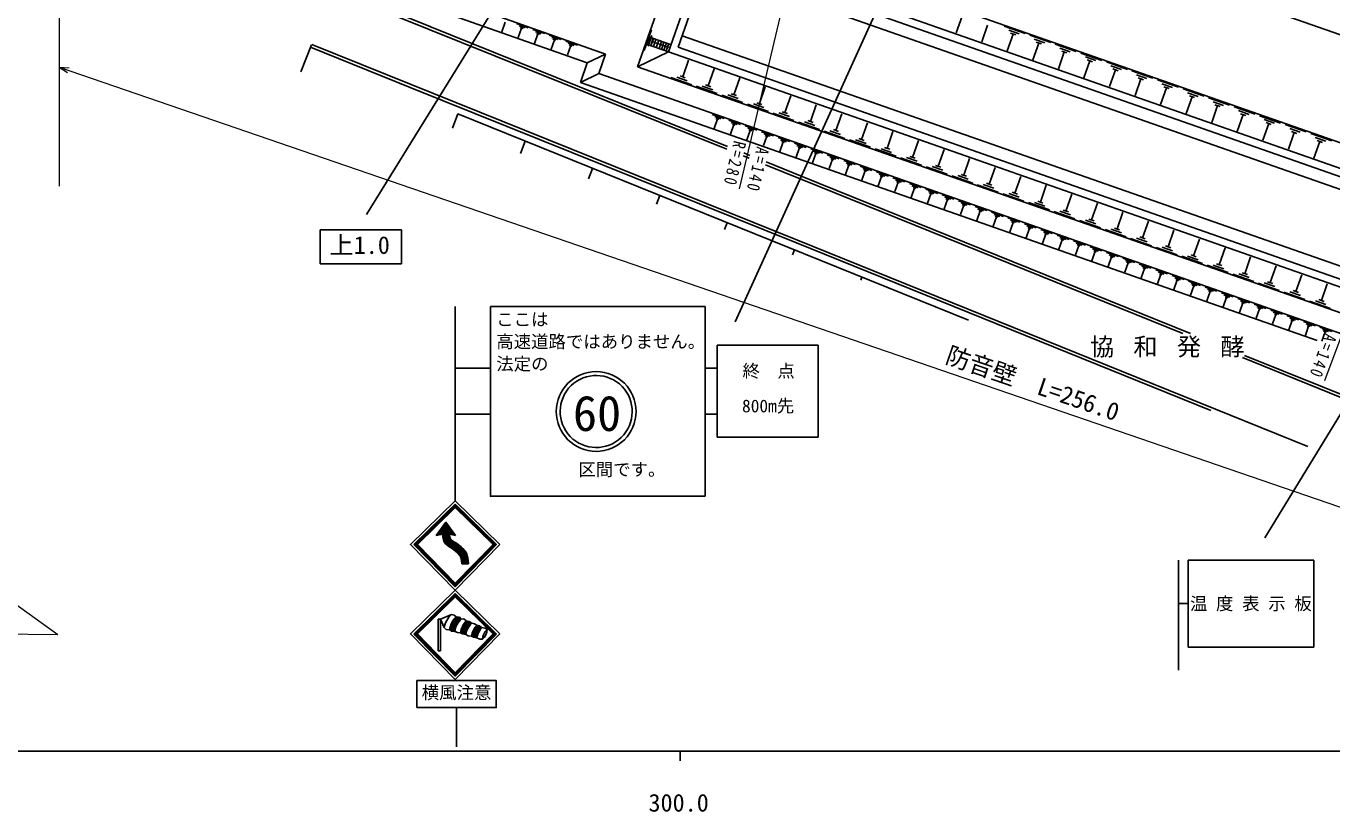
# Model space of a CAD drawing. Units: millimetres, scale not verified. Extents: x 40000 to 680000, y 20000 to 380000.
# Drawn here: x 300351 to 435412, y 198715 to 280018 of the extents above; entities that cross this region are included whole.
import ezdxf
from ezdxf.enums import TextEntityAlignment as Align

# ---------------------------------------------------------------- set-up
doc = ezdxf.new("R2010")
doc.units = ezdxf.units.MM
doc.header["$LTSCALE"] = 1000
for name, color, linetype, lineweight in [('M-BGD', 7, 'Continuous', 25), ('M-STR-HTXT', 7, 'Continuous', 13), ('M-STR-STRC', 7, 'Continuous', 25), ('M-TTL-BAND', 7, 'Continuous', 25)]:
    doc.layers.add(name, color=color, linetype=linetype, lineweight=lineweight)
doc.layers.add('M-BMK-HTXT', color=7, linetype='Continuous')
doc.styles.add('ＭＳ ゴシック', font='')
doc.styles.get('ＭＳ ゴシック').set_extended_font_data('MS Gothic')

msp = doc.modelspace()

# ---------------------------------------------------------------- hatches: boundary and pattern name
at = {"layer": 'M-STR-STRC'}
h = msp.add_hatch(dxfattribs=at)
h.set_pattern_fill('USER', color=256, style=0, pattern_type=2)
h.set_pattern_definition([(0.5894, (344731, 230561), (-2.0572, 199.9894), []), (0.5894, (344731, 230661), (-2.0572, 199.9894), [])])
h.paths.add_polyline_path([(344731, 230561), (349006, 226373), (344731, 222014), (340458, 226373), (344731, 230561), (344731, 230211), (348645, 226377), (344731, 222371), (340819, 226377), (344731, 230211)])
h = msp.add_hatch(dxfattribs=at)
h.set_pattern_fill('USER', color=256, style=0, pattern_type=2)
h.set_pattern_definition([(135, (343870, 226331), (-141.421, -141.421), []), (135, (343870, 226472), (-141.421, -141.421), [])])
h.paths.add_polyline_path([(343870, 226331), (343741, 226466), (343608, 226669), (343522, 226881), (343451, 227144), (343431, 227459), (342781, 227309), (343781, 228709), (344781, 227309), (344131, 227459), (344163, 227149), (344202, 227022), (344278, 226913), (344389, 226812), (344670, 226639), (344855, 226513), (345089, 226339), (345337, 226133), (345527, 225959), (345766, 225695), (345931, 225408), (346051, 224996), (346116, 224369), (345416, 224372), (345386, 224733), (345322, 225040), (345220, 225255), (345002, 225493), (344721, 225737), (344404, 225975), (344065, 226191)])
h = msp.add_hatch(dxfattribs=at)
h.set_pattern_fill('USER', color=256, style=0, pattern_type=2)
h.set_pattern_definition([(0.5894, (344731, 221306), (-2.0572, 199.9894), []), (0.5894, (344731, 221406), (-2.0572, 199.9894), [])])
h.paths.add_polyline_path([(344731, 221306), (349006, 217119), (344731, 212759), (340458, 217119), (344731, 221306), (344731, 220956), (348645, 217122), (344731, 213116), (340819, 217122), (344731, 220956)])
h = msp.add_hatch(dxfattribs=at)
h.set_pattern_fill('USER', color=256, style=0, pattern_type=2)
h.set_pattern_definition([(45, (344695, 217381), (-141.421, 141.421), []), (45, (344695, 217522), (-141.421, 141.421), [])])
h.paths.add_polyline_path([(344695, 217381, -0.17717), (345367, 218668), (345167, 218852), (344847, 218908, 0.20886), (344175, 217541), (344367, 217429)])
h = msp.add_hatch(dxfattribs=at)
h.set_pattern_fill('USER', color=256, style=0, pattern_type=2)
h.set_pattern_definition([(45, (345831, 217077), (-141.421, 141.421), []), (45, (345831, 217218), (-141.42, 141.42), [])])
h.paths.add_polyline_path([(345831, 217077, -0.15083), (346439, 218237), (346167, 218420), (345871, 218476, 0.1568), (345279, 217245), (345487, 217133)])
h = msp.add_hatch(dxfattribs=at)
h.set_pattern_fill('USER', color=256, style=0, pattern_type=2)
h.set_pattern_definition([(45, (346974, 216741), (-141.42, 141.42), []), (45, (346974, 216883), (-141.42, 141.42), [])])
h.paths.add_polyline_path([(346974, 216741, -0.09403), (347462, 217805), (347254, 217957), (346966, 218037, 0.13383), (346415, 216909), (346639, 216789)])

# ---------------------------------------------------------------- linework, layer by layer
at = {"layer": 'M-BGD'}
for p, q in [((363593, 275813), (369082, 291479)), ((544777, 229921), (369082, 291479)), ((366779, 277346), (370615, 288293)), ((543904, 227578), (370615, 288293)), ((367798, 277836), (371105, 287274)), ((543625, 226828), (371105, 287274)), ((543189, 225656), (370692, 286094)), ((332172, 283649), (342040, 279677)), ((332284, 283927), (342133, 279963)), ((343169, 283178), (360262, 277130)), ((444623, 276200), (425939, 282774)), ((342704, 281751), (358376, 276206)), ((397164, 281047), (396556, 279310)), ((342028, 279682), (342040, 279677)), ((342028, 279682), (342064, 279667)), ((342028, 279682), (372845, 267276)), ((342121, 279967), (342159, 279952)), ((342121, 279967), (342133, 279963)), ((342121, 279967), (372914, 267571)), ((349899, 280415), (349552, 279434)), ((351070, 280276), (352295, 279843)), ((351596, 279814), (351249, 278834)), ((351333, 280045), (351945, 279829)), ((351442, 279869), (351749, 279760)), ((352767, 279676), (353992, 279242)), ((364282, 277479), (365043, 279649)), ((399807, 280121), (399198, 278384)), ((401516, 280009), (403687, 279249)), ((401983, 279602), (403068, 279222)), ((353293, 279214), (352946, 278234)), ((353030, 279445), (353642, 279228)), ((353139, 279268), (353446, 279160)), ((354463, 279076), (355689, 278642)), ((354990, 278614), (354643, 277633)), ((354726, 278845), (355339, 278628)), ((354836, 278668), (355143, 278560)), ((356160, 278475), (357386, 278042)), ((356423, 278244), (357036, 278027)), ((364915, 278845), (364653, 278099)), ((367013, 278110), (364667, 278932)), ((364690, 277945), (365070, 279031)), ((365235, 278733), (364973, 277987)), ((365002, 278141), (365192, 278683)), ((365097, 278412), (366833, 277804)), ((365483, 278620), (365230, 277897)), ((365790, 278539), (365528, 277792)), ((366070, 278422), (365814, 277692)), ((366323, 278352), (366061, 277606)), ((366575, 278282), (366314, 277536)), ((540570, 218627), (368212, 279016)), ((402449, 279195), (401841, 277458)), ((402178, 279290), (402721, 279100)), ((404159, 279084), (406329, 278323)), ((405092, 278269), (404483, 276533)), ((404625, 278676), (405710, 278296)), ((404820, 278364), (405363, 278174)), ((329882, 278081), (328769, 275302)), ((329778, 277822), (340078, 273675)), ((329890, 278100), (340173, 273960)), ((356686, 278013), (356340, 277033)), ((356533, 278068), (356840, 277959)), ((360262, 277130), (358376, 276206)), ((360262, 277130), (359588, 275097)), ((366779, 277346), (363593, 275813)), ((366779, 277346), (364420, 278172)), ((366828, 278213), (366567, 277466)), ((539854, 216705), (366779, 277346)), ((540134, 217455), (367798, 277836)), ((406801, 278158), (408972, 277397)), ((407734, 277343), (407126, 275607)), ((407268, 277750), (408353, 277370)), ((407463, 277438), (408006, 277248)), ((409444, 277232), (411614, 276471)), ((358376, 276206), (357700, 274169)), ((538982, 214362), (363593, 275813)), ((368263, 274770), (368872, 276507)), ((370906, 273844), (371514, 275581)), ((410377, 276417), (409768, 274681)), ((409910, 276825), (410995, 276444)), ((410105, 276513), (410648, 276322)), ((412086, 276306), (414257, 275545)), ((412553, 275899), (413638, 275519)), ((412748, 275587), (413291, 275397)), ((359588, 275097), (357700, 274169)), ((538283, 212488), (359588, 275097)), ((369196, 273956), (367026, 274716)), ((368730, 274363), (367645, 274743)), ((368535, 274675), (367992, 274865)), ((373548, 272918), (374157, 274655)), ((413019, 275492), (412411, 273755)), ((414729, 275380), (416899, 274620)), ((415662, 274566), (415053, 272829)), ((415195, 274973), (416280, 274593)), ((415390, 274661), (415933, 274471)), ((417371, 274454), (419542, 273694)), ((340069, 273679), (340078, 273675)), ((340069, 273679), (380025, 257594)), ((340069, 273679), (340081, 273674)), ((340162, 273965), (380137, 257873)), ((433878, 247479), (357700, 274169)), ((371839, 273030), (369668, 273790)), ((371372, 273437), (370287, 273817)), ((371177, 273749), (370634, 273939)), ((374481, 272104), (372311, 272865)), ((374015, 272511), (372929, 272892)), ((373820, 272823), (373277, 273014)), ((376191, 271993), (376799, 273729)), ((418304, 273640), (417696, 271903)), ((417838, 274047), (418923, 273667)), ((418033, 273735), (418576, 273545)), ((420014, 273528), (422184, 272768)), ((420480, 273121), (421565, 272741)), ((377124, 271178), (374953, 271939)), ((376657, 271585), (375572, 271966)), ((376462, 271898), (375919, 272088)), ((378833, 271067), (379442, 272803)), ((381476, 270141), (382084, 271877)), ((420947, 272714), (420338, 270978)), ((420675, 272809), (421218, 272619)), ((422656, 272603), (424827, 271842)), ((423589, 271788), (422981, 270052)), ((423123, 272195), (424208, 271815)), ((423318, 271883), (423861, 271693)), ((425299, 271677), (427469, 270916)), ((345007, 270931), (344441, 269465)), ((345007, 270931), (397814, 249584)), ((371327, 270878), (372554, 270448)), ((371855, 270418), (371511, 269436)), ((371591, 270648), (372204, 270433)), ((371701, 270472), (372008, 270364)), ((373026, 270283), (374253, 269853)), ((379766, 270252), (377596, 271013)), ((379300, 270660), (378214, 271040)), ((379105, 270972), (378562, 271162)), ((381747, 270046), (381204, 270236)), ((384118, 269215), (384727, 270952)), ((426232, 270862), (425623, 269126)), ((425765, 271270), (426850, 270889)), ((425960, 270957), (426503, 270767)), ((427941, 270751), (430112, 269990)), ((428408, 270344), (429493, 269963)), ((373553, 269823), (373209, 268841)), ((373290, 270053), (373903, 269838)), ((373400, 269876), (373707, 269769)), ((374725, 269688), (375951, 269258)), ((375252, 269227), (374908, 268246)), ((374988, 269458), (375602, 269243)), ((375099, 269281), (375405, 269174)), ((376423, 269093), (377650, 268663)), ((376687, 268862), (377301, 268647)), ((382409, 269327), (380238, 270087)), ((381942, 269734), (380857, 270114)), ((385051, 268401), (382881, 269161)), ((384585, 268808), (383499, 269188)), ((384390, 269120), (383847, 269310)), ((386761, 268289), (387369, 270026)), ((389403, 267363), (390012, 269100)), ((428874, 269936), (428266, 268200)), ((428603, 270032), (429146, 269841)), ((430584, 269825), (432754, 269064)), ((431517, 269011), (430908, 267274)), ((431050, 269418), (432135, 269038)), ((431245, 269106), (431788, 268916)), ((433226, 268899), (435397, 268139)), ((351971, 268116), (351479, 266843)), ((376951, 268632), (376607, 267651)), ((376797, 268686), (377104, 268578)), ((378122, 268497), (379349, 268067)), ((378650, 268037), (378306, 267056)), ((378386, 268267), (378999, 268052)), ((378496, 268091), (378803, 267983)), ((379821, 267902), (381048, 267472)), ((380348, 267442), (380004, 266460)), ((380085, 267672), (380698, 267457)), ((380195, 267496), (380502, 267388)), ((387694, 267475), (385523, 268235)), ((387227, 267882), (386142, 268262)), ((387032, 268194), (386489, 268384)), ((389674, 267268), (389132, 267458)), ((392046, 266437), (392654, 268174)), ((434159, 268085), (433551, 266348)), ((433693, 268492), (434778, 268112)), ((433888, 268180), (434431, 267990)), ((374534, 266596), (375147, 266349)), ((374603, 266892), (375217, 266645)), ((381520, 267307), (382746, 266877)), ((382047, 266847), (381703, 265865)), ((381783, 267077), (382397, 266862)), ((381894, 266900), (382200, 266793)), ((383218, 266712), (384445, 266282)), ((383746, 266251), (383402, 265270)), ((383482, 266482), (384096, 266267)), ((383592, 266305), (383899, 266198)), ((384917, 266117), (386144, 265687)), ((390336, 266549), (388166, 267309)), ((389870, 266956), (388784, 267336)), ((392979, 265623), (390808, 266384)), ((392512, 266030), (391427, 266411)), ((392317, 266342), (391774, 266533)), ((394688, 265512), (395297, 267248)), ((397331, 264586), (397939, 266322)), ((358935, 265301), (358518, 264221)), ((376836, 265669), (382383, 263436)), ((376906, 265965), (382495, 263715)), ((385445, 265656), (385101, 264675)), ((385181, 265886), (385794, 265671)), ((385291, 265710), (385598, 265603)), ((386616, 265521), (387843, 265092)), ((387143, 265061), (386799, 264080)), ((386880, 265291), (387493, 265076)), ((386990, 265115), (387297, 265007)), ((388315, 264926), (389541, 264496)), ((395621, 264697), (393451, 265458)), ((395155, 265104), (394069, 265485)), ((394959, 265417), (394417, 265607)), ((399973, 263660), (400582, 265396)), ((382383, 263436), (419988, 248215)), ((382496, 263714), (420787, 248215)), ((388842, 264466), (388498, 263484)), ((388578, 264696), (389192, 264481)), ((388689, 264520), (388995, 264412)), ((390013, 264331), (391240, 263901)), ((390541, 263871), (390197, 262889)), ((390277, 264101), (390891, 263886)), ((390387, 263924), (390694, 263817)), ((391712, 263736), (392939, 263306)), ((391976, 263506), (392589, 263291)), ((398264, 263771), (396093, 264532)), ((397797, 264179), (396712, 264559)), ((397602, 264491), (397059, 264681)), ((400906, 262846), (398736, 263606)), ((400440, 263253), (399354, 263633)), ((400244, 263565), (399702, 263755)), ((402616, 262734), (403224, 264471)), ((405258, 261808), (405867, 263545)), ((365899, 262486), (365556, 261599)), ((392240, 263276), (391896, 262294)), ((392086, 263329), (392393, 263222)), ((393411, 263141), (394638, 262711)), ((393938, 262680), (393594, 261699)), ((393675, 262910), (394288, 262696)), ((393785, 262734), (394092, 262627)), ((395110, 262545), (396336, 262116)), ((395637, 262085), (395293, 261104)), ((395373, 262315), (395987, 262100)), ((395484, 262139), (395790, 262031)), ((403549, 261920), (401378, 262680)), ((403082, 262327), (401997, 262707)), ((402887, 262639), (402344, 262829)), ((407901, 260882), (408509, 262619)), ((396808, 261950), (398035, 261520)), ((397336, 261490), (396992, 260508)), ((397072, 261720), (397685, 261505)), ((397182, 261544), (397489, 261436)), ((398507, 261355), (399734, 260925)), ((399035, 260895), (398691, 259913)), ((398771, 261125), (399384, 260910)), ((398881, 260948), (399188, 260841)), ((400206, 260760), (401433, 260330)), ((406191, 260994), (404021, 261754)), ((405725, 261401), (404639, 261781)), ((405529, 261713), (404987, 261903)), ((408834, 260068), (406663, 260829)), ((408367, 260475), (407282, 260855)), ((408172, 260787), (407629, 260977)), ((410543, 259957), (411152, 261693)), ((413186, 259031), (413794, 260767)), ((372862, 259671), (372595, 258978)), ((400733, 260300), (400389, 259318)), ((400470, 260530), (401083, 260315)), ((400580, 260353), (400887, 260246)), ((401905, 260165), (403131, 259735)), ((402432, 259704), (402088, 258723)), ((402168, 259935), (402782, 259720)), ((402279, 259758), (402585, 259651)), ((403603, 259569), (404830, 259140)), ((403867, 259339), (404480, 259124)), ((411476, 259142), (409306, 259903)), ((411010, 259549), (409924, 259930)), ((410814, 259861), (410272, 260052)), ((415828, 258105), (416437, 259841)), ((404131, 259109), (403787, 258128)), ((403977, 259163), (404284, 259055)), ((405302, 258974), (406529, 258544)), ((405830, 258514), (405486, 257532)), ((405566, 258744), (406179, 258529)), ((405676, 258568), (405983, 258460)), ((407001, 258379), (408228, 257949)), ((407265, 258149), (407878, 257934)), ((407375, 257973), (407682, 257865)), ((414119, 258216), (411948, 258977)), ((413652, 258623), (412567, 259004)), ((413457, 258936), (412914, 259126)), ((416761, 257290), (414591, 258051)), ((416295, 257698), (415209, 258078)), ((416099, 258010), (415557, 258200)), ((418471, 257179), (419079, 258915)), ((421113, 256253), (421722, 257990)), ((379826, 256855), (379633, 256356)), ((380025, 257594), (422902, 240239)), ((380137, 257873), (432926, 236505)), ((407528, 257919), (407184, 256937)), ((408700, 257784), (409926, 257354)), ((409227, 257324), (408883, 256342)), ((408963, 257554), (409577, 257339)), ((409074, 257377), (409380, 257270)), ((410398, 257189), (411625, 256759)), ((410926, 256728), (410582, 255747)), ((410662, 256959), (411275, 256744)), ((410772, 256782), (411079, 256675)), ((419404, 256365), (417233, 257125)), ((418937, 256772), (417852, 257152)), ((418742, 257084), (418199, 257274)), ((423756, 255327), (424364, 257064)), ((412097, 256594), (413324, 256164)), ((412624, 256133), (412281, 255152)), ((412361, 256363), (412974, 256148)), ((412471, 256187), (412778, 256080)), ((413796, 255998), (415023, 255568)), ((414323, 255538), (413979, 254557)), ((414060, 255768), (414673, 255553)), ((414170, 255592), (414477, 255484)), ((415495, 255403), (416721, 254973)), ((422046, 255439), (419876, 256199)), ((421580, 255846), (420494, 256226)), ((421384, 256158), (420842, 256348)), ((424689, 254513), (422518, 255273)), ((424222, 254920), (423137, 255300)), ((424027, 255232), (423484, 255422)), ((426398, 254401), (427006, 256138)), ((386790, 254040), (386672, 253734)), ((416022, 254943), (415678, 253961)), ((415758, 255173), (416372, 254958)), ((415869, 254997), (416175, 254889)), ((417193, 254808), (418420, 254378)), ((417721, 254348), (417377, 253366)), ((417457, 254578), (418070, 254363)), ((417567, 254401), (417874, 254294)), ((418892, 254213), (420119, 253783)), ((419156, 253983), (419769, 253768)), ((427331, 253587), (425161, 254348)), ((426865, 253994), (425779, 254374)), ((426669, 254306), (426127, 254496)), ((429041, 253476), (429649, 255212)), ((431683, 252550), (432291, 254286)), ((419419, 253752), (419076, 252771)), ((419266, 253806), (419573, 253699)), ((420591, 253618), (421818, 253188)), ((421118, 253157), (420774, 252176)), ((420854, 253387), (421468, 253173)), ((420965, 253211), (421272, 253104)), ((422290, 253022), (423516, 252593)), ((422553, 252792), (423167, 252577)), ((422664, 252616), (422970, 252508)), ((429974, 252661), (427803, 253422)), ((429507, 253068), (428422, 253449)), ((429312, 253381), (428769, 253571)), ((431954, 252455), (431412, 252645)), ((434326, 251624), (434934, 253360)), ((422817, 252562), (422473, 251581)), ((423988, 252427), (425215, 251997)), ((424516, 251967), (424172, 250985)), ((424252, 252197), (424865, 251982)), ((424362, 252021), (424669, 251913)), ((425687, 251832), (426914, 251402)), ((426214, 251372), (425871, 250390)), ((425951, 251602), (426564, 251387)), ((426061, 251425), (426368, 251318)), ((427386, 251237), (428613, 250807)), ((432616, 251735), (430446, 252496)), ((432150, 252143), (431064, 252523)), ((435259, 250809), (433088, 251570)), ((434792, 251217), (433707, 251597)), ((434597, 251529), (434054, 251719)), ((427913, 250777), (427569, 249795)), ((427649, 251007), (428263, 250792)), ((427760, 250830), (428067, 250723)), ((429084, 250642), (430311, 250212)), ((429612, 250181), (429268, 249200)), ((429348, 250411), (429962, 250197)), ((429459, 250235), (429765, 250128)), ((430783, 250046), (432010, 249617)), ((431311, 249586), (430967, 248605)), ((431047, 249816), (431660, 249601)), ((431157, 249640), (431464, 249532)), ((432482, 249451), (433709, 249021)), ((433009, 248991), (432666, 248009)), ((432746, 249221), (433359, 249006)), ((432856, 249045), (433163, 248937)), ((434181, 248856), (435408, 248426)), ((434444, 248626), (435058, 248411)), ((434708, 248396), (434364, 247414)), ((434555, 248449), (434862, 248342)), ((426381, 245951), (527549, 205000)), ((426164, 245715), (526750, 205000))]:
    msp.add_line(p, q, dxfattribs=at)
at = {"layer": 'M-STR-HTXT'}
for p, q in [((385593, 311832), (374118, 263167)), ((303773, 297046), (303773, 263457)), ((452104, 290167), (434651, 243312)), ((303773, 275772), (504020, 206969)), ((303773, 275772), (304637, 275210)), ((303773, 275772), (304800, 275683)), ((297419, 221532), (303644, 217067)), ((297419, 217132), (303644, 217067))]:
    msp.add_line(p, q, dxfattribs=at)
at = {"layer": 'M-STR-STRC'}
for p, q in [((335572, 260540), (362286, 303765)), ((394362, 294943), (373680, 249410)), ((456678, 273259), (428477, 227071)), ((330766, 255434), (330766, 258934)), ((330766, 258934), (339166, 258934)), ((339166, 258934), (339166, 255434)), ((339166, 255434), (330766, 255434)), ((344731, 230911), (344731, 251020)), ((348380, 251020), (370596, 251020)), ((370596, 251020), (370596, 231374)), ((371833, 246991), (371833, 237491)), ((371833, 246991), (382274, 246991)), ((382274, 237491), (382274, 246991)), ((344731, 244616), (348380, 244616)), ((370596, 244616), (371833, 244616)), ((344731, 239866), (348380, 239866)), ((370596, 239866), (371833, 239866)), ((382274, 237491), (371833, 237491)), ((340458, 226373), (344731, 230561)), ((340819, 226377), (344731, 230211)), ((344731, 230561), (349006, 226373)), ((344731, 230211), (348645, 226377)), ((342781, 227309), (343781, 228709)), ((343781, 228709), (344781, 227309)), ((343431, 227459), (342781, 227309)), ((343451, 227144), (343431, 227459)), ((343522, 226881), (343451, 227144)), ((344131, 227459), (344163, 227149)), ((344781, 227309), (344131, 227459)), ((344163, 227149), (344202, 227022)), ((344202, 227022), (344278, 226913)), ((344278, 226913), (344389, 226812)), ((344731, 222014), (340458, 226373)), ((344731, 222371), (340819, 226377)), ((343608, 226669), (343522, 226881)), ((343741, 226466), (343608, 226669)), ((343870, 226331), (343741, 226466)), ((344065, 226191), (343870, 226331)), ((344404, 225975), (344065, 226191)), ((344389, 226812), (344670, 226639)), ((344721, 225737), (344404, 225975)), ((344670, 226639), (344855, 226513)), ((345002, 225493), (344721, 225737)), ((348645, 226377), (344731, 222371)), ((349006, 226373), (344731, 222014)), ((344855, 226513), (345089, 226339)), ((345089, 226339), (345337, 226133)), ((345337, 226133), (345527, 225959)), ((345527, 225959), (345766, 225695)), ((345766, 225695), (345931, 225408)), ((345220, 225255), (345002, 225493)), ((345322, 225040), (345220, 225255)), ((345386, 224733), (345322, 225040)), ((345416, 224372), (345386, 224733)), ((346116, 224369), (345416, 224372)), ((345931, 225408), (346051, 224996)), ((346051, 224996), (346116, 224369)), ((419530, 224767), (419530, 213392)), ((420530, 224767), (433530, 224767)), ((420530, 224767), (420530, 215767)), ((433530, 224767), (433530, 215767)), ((340458, 217119), (344731, 221306)), ((340819, 217122), (344731, 220956)), ((344731, 221306), (349006, 217119)), ((344731, 220956), (348645, 217122)), ((419530, 220267), (420530, 220267)), ((343228, 218671), (344352, 219139)), ((344352, 219139), (344623, 219068)), ((344623, 219068), (344847, 218908)), ((344847, 218908), (345167, 218852)), ((345167, 218852), (345367, 218668)), ((342966, 218671), (342966, 215392)), ((343228, 218671), (342966, 218671)), ((343584, 217789), (343228, 218671)), ((343228, 215392), (343228, 218671)), ((343792, 217581), (343584, 217789)), ((344175, 217541), (343792, 217581)), ((344367, 217429), (344175, 217541)), ((345367, 218668), (345631, 218676)), ((345631, 218676), (345871, 218476)), ((345871, 218476), (346167, 218420)), ((346167, 218420), (346439, 218237)), ((346439, 218237), (346726, 218181)), ((346726, 218181), (346966, 218037)), ((346966, 218037), (347254, 217957)), ((347254, 217957), (347462, 217805)), ((347462, 217805), (347846, 217725)), ((347846, 217725), (348030, 217581)), ((344731, 212759), (340458, 217119)), ((344731, 213116), (340819, 217122)), ((344695, 217381), (344367, 217429)), ((344967, 217285), (344695, 217381)), ((348645, 217122), (344731, 213116)), ((349006, 217119), (344731, 212759)), ((345279, 217245), (344967, 217285)), ((345487, 217133), (345279, 217245)), ((345831, 217077), (345487, 217133)), ((346071, 216933), (345831, 217077)), ((346415, 216909), (346071, 216933)), ((346639, 216789), (346415, 216909)), ((346974, 216741), (346639, 216789)), ((347278, 216597), (346974, 216741)), ((347550, 216573), (347278, 216597)), ((342966, 215392), (343228, 215392)), ((420530, 215767), (433530, 215767)), ((344871, 209509), (344871, 205445))]:
    msp.add_line(p, q, dxfattribs=at)
msp.add_lwpolyline([(370596, 231374), (348380, 231374), (348380, 251020)], dxfattribs=at)
for points in [[(349359, 226377), (344731, 230911), (340104, 226377), (344731, 221656)], [(349359, 217122), (344731, 221656), (340104, 217122), (344731, 212402)], [(340771, 209509), (348971, 209509), (348971, 212309), (340771, 212309)]]:
    msp.add_lwpolyline(points, close=True, dxfattribs=at)
msp.add_circle((359316, 240140), 4131, dxfattribs=at)
for centre, radius, start, end in [((359316, 240140), 3726, 314.05974, 313.97758), ((346034, 217288), 2501, 132.25267, 168.44851), ((346077, 217456), 1903, 130.24406, 177.43281), ((346791, 217106), 2114, 132.35351, 172.54087), ((347490, 216940), 2232, 136.51199, 172.15763), ((348013, 216672), 2219, 135.18487, 169.49366), ((348759, 216461), 2387, 138.67917, 169.17012), ((350021, 215987), 3138, 144.61803, 166.10518), ((346687, 217602), 1343, 309.98292, 359.09039), ((349149, 216430), 1605, 134.1951, 174.87821)]:
    msp.add_arc(centre, radius, start, end, dxfattribs=at)
at = {"layer": 'M-TTL-BAND'}
for p, q in [((40000, 205000), (579000, 205000)), ((368000, 205000), (368000, 204000))]:
    msp.add_line(p, q, dxfattribs=at)

# ---------------------------------------------------------------- texts
at = {"layer": 'M-BMK-HTXT', "insert": (410381, 245715), "char_height": 1833, "attachment_point": 7, "style": 'ＭＳ ゴシック'}
msp.add_mtext('\\T1.8;協和発酵', dxfattribs=at)
at = {"layer": 'M-STR-HTXT', "style": 'ＭＳ ゴシック'}
msp.add_text('防音壁\u3000L=256.0', height=1833, rotation=341.038, dxfattribs=at).set_placement((403994, 241654), align=Align.BOTTOM_CENTER)
at = {"layer": 'M-STR-HTXT', "char_height": 1320, "attachment_point": 3, "style": 'ＭＳ ゴシック'}
for s, insert, rotation in [('\\T1.34;\\W0.8;R=280', (373743, 263243), 256.732), ('\\T1.34;\\W0.8;A=140', (376116, 262616), 256.732), ('\\T1.34;\\W0.8;A=140', (434254, 243333), 249.57)]:
    msp.add_mtext(s, dxfattribs=dict(at, insert=insert, rotation=rotation))
at = {"layer": 'M-STR-STRC', "style": 'ＭＳ ゴシック'}
for s, height, p in [('上1.0', 1833, (334852, 255897)), ('横風注意', 1320, (344871, 210009))]:
    msp.add_text(s, height=height, dxfattribs=at).set_placement(p, align=Align.BOTTOM_CENTER)
for s, p in [('ここは', (348980, 248620)), ('高速道路ではありません。', (348980, 246320)), ('法定の', (348980, 244020)), ('区間です。', (357473, 233092))]:
    msp.add_text(s, height=1320, dxfattribs=at).set_placement(p, align=Align.BOTTOM_LEFT)
for s, height, p in [('終\u3000点', 1320, (377153, 244338)), ('60', 3666, (359407, 239958)), ('800m先', 1320, (377099, 240717)), ('温 度 表 示 板', 1320, (427030, 220267))]:
    msp.add_text(s, height=height, dxfattribs=at).set_placement(p, align=Align.MIDDLE_CENTER)
at = {"layer": 'M-TTL-BAND', "style": 'ＭＳ ゴシック'}
msp.add_text('300.0', height=1833, dxfattribs=at).set_placement((367844, 198195), align=Align.BOTTOM_CENTER)

doc.saveas('drawing.dxf')
